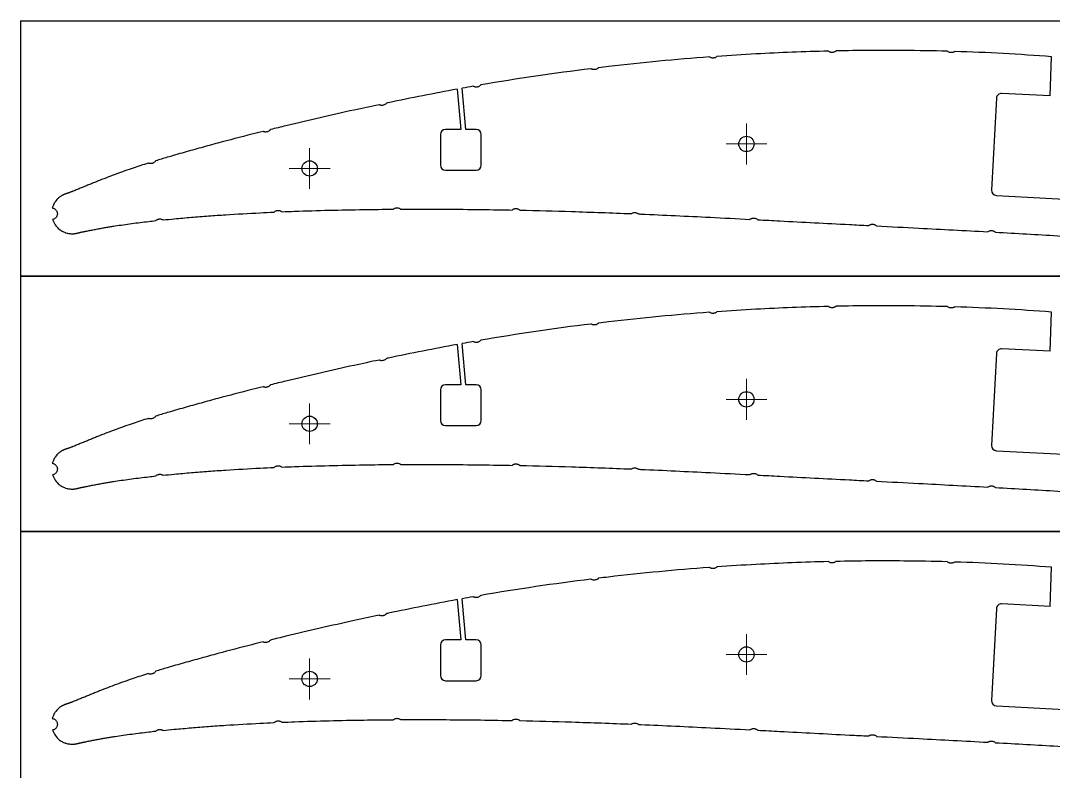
# Model space of a CAD drawing. Header units: millimetres. Extents: x 0 to 310, y 0 to 297.
# Drawn here: x -0.1 to 202.1, y 150.2 to 297.2 of the extents above; entities that cross this region are included whole.
import ezdxf

# ---------------------------------------------------------------- set-up
doc = ezdxf.new("R2010")
doc.units = ezdxf.units.MM

# ---------------------------------------------------------------- blocks, each defined once
blk = doc.blocks.new('SW_CENTERMARKSYMBOL_1')
at = {"color": 0, "linetype": 'Continuous', "lineweight": 18}
for p, q in [((0, 2.5), (0, 4)), ((0, 0), (0, 2.5)), ((-2.5, 0), (-4, 0)), ((0, 0), (-2.5, 0)), ((0, 0), (0, -2.5)), ((0, 0), (2.5, 0)), ((2.5, 0), (4, 0)), ((0, -2.5), (0, -4))]:
    blk.add_line(p, q, dxfattribs=at)
blk = doc.blocks.new('SW_CENTERMARKSYMBOL_2')
at = {"color": 0, "linetype": 'Continuous', "lineweight": 18}
for p, q in [((0, 2.5), (0, 4)), ((0, 0), (0, 2.5)), ((-2.5, 0), (-4, 0)), ((0, 0), (-2.5, 0)), ((0, 0), (0, -2.5)), ((0, 0), (2.5, 0)), ((2.5, 0), (4, 0)), ((0, -2.5), (0, -4))]:
    blk.add_line(p, q, dxfattribs=at)
blk = doc.blocks.new('SW_CENTERMARKSYMBOL_4')
at = {"color": 0, "linetype": 'Continuous', "lineweight": 18}
for p, q in [((0, 2.5), (0, 4)), ((0, 0), (0, 2.5)), ((-2.5, 0), (-4, 0)), ((0, 0), (-2.5, 0)), ((0, 0), (0, -2.5)), ((0, 0), (2.5, 0)), ((2.5, 0), (4, 0)), ((0, -2.5), (0, -4))]:
    blk.add_line(p, q, dxfattribs=at)
blk = doc.blocks.new('SW_CENTERMARKSYMBOL_5')
at = {"color": 0, "linetype": 'Continuous', "lineweight": 18}
for p, q in [((0, 2.5), (0, 4)), ((0, 0), (0, 2.5)), ((-2.5, 0), (-4, 0)), ((0, 0), (-2.5, 0)), ((0, 0), (0, -2.5)), ((0, 0), (2.5, 0)), ((2.5, 0), (4, 0)), ((0, -2.5), (0, -4))]:
    blk.add_line(p, q, dxfattribs=at)
blk = doc.blocks.new('SW_CENTERMARKSYMBOL_7')
at = {"color": 0, "linetype": 'Continuous', "lineweight": 18}
for p, q in [((0, 2.5), (0, 4)), ((0, 0), (0, 2.5)), ((-2.5, 0), (-4, 0)), ((0, 0), (-2.5, 0)), ((0, 0), (0, -2.5)), ((0, 0), (2.5, 0)), ((2.5, 0), (4, 0)), ((0, -2.5), (0, -4))]:
    blk.add_line(p, q, dxfattribs=at)
blk = doc.blocks.new('SW_CENTERMARKSYMBOL_8')
at = {"color": 0, "linetype": 'Continuous', "lineweight": 18}
for p, q in [((0, 2.5), (0, 4)), ((0, 0), (0, 2.5)), ((-2.5, 0), (-4, 0)), ((0, 0), (-2.5, 0)), ((0, 0), (0, -2.5)), ((0, 0), (2.5, 0)), ((2.5, 0), (4, 0)), ((0, -2.5), (0, -4))]:
    blk.add_line(p, q, dxfattribs=at)

msp = doc.modelspace()

# ---------------------------------------------------------------- linework, layer by layer
at = {"color": 7, "linetype": 'Continuous', "lineweight": 25}
for p, q in [((-0.11, 297.18), (-0.11, 247.18)), ((-0.11, 297.18), (309.89, 297.18)), ((201.47, 282.44), (201.78, 290.11)), ((85.38, 283.77), (86.1, 275.9)), ((87.1, 275.9), (86.38, 283.95)), ((190.97, 281.99), (190.03, 264.02)), ((201.47, 282.44), (192.02, 282.94)), ((86.1, 275.9), (83.1, 275.9)), ((89.1, 275.9), (87.1, 275.9)), ((82.1, 274.9), (82.1, 268.9)), ((90.1, 268.9), (90.1, 274.9)), ((83.1, 267.9), (89.1, 267.9)), ((190.98, 262.96), (208.95, 262.02)), ((-0.11, 247.2), (-0.11, 197.2)), ((-0.11, 247.2), (309.89, 247.2)), ((-0.11, 247.18), (309.89, 247.18)), ((201.47, 232.46), (201.78, 240.13)), ((85.38, 233.78), (86.1, 225.91)), ((87.1, 225.91), (86.38, 233.97)), ((201.47, 232.46), (192.02, 232.95)), ((190.97, 232.01), (190.03, 214.03)), ((82.1, 224.91), (82.1, 218.91)), ((86.1, 225.91), (83.1, 225.91)), ((89.1, 225.91), (87.1, 225.91)), ((90.1, 218.91), (90.1, 224.91)), ((83.1, 217.91), (89.1, 217.91)), ((190.98, 212.98), (208.95, 212.04)), ((-0.11, 197.25), (-0.11, 147.25)), ((-0.11, 197.25), (309.89, 197.25)), ((-0.11, 197.2), (309.89, 197.2)), ((201.47, 182.51), (201.78, 190.18)), ((85.38, 183.84), (86.1, 175.97)), ((87.1, 175.97), (86.38, 184.02)), ((190.97, 182.06), (190.03, 164.08)), ((201.47, 182.51), (192.02, 183.01)), ((86.1, 175.97), (83.1, 175.97)), ((89.1, 175.97), (87.1, 175.97)), ((82.1, 174.97), (82.1, 168.97)), ((90.1, 168.97), (90.1, 174.97)), ((83.1, 167.97), (89.1, 167.97)), ((190.98, 163.03), (208.95, 162.09))]:
    msp.add_line(p, q, dxfattribs=at)
for centre in [(142.02, 273.04), (56.48, 268.25), (142.02, 223.05), (56.48, 218.27), (142.02, 173.11), (56.48, 168.32)]:
    msp.add_circle(centre, 1.5, dxfattribs=at)
for centre, start, end in [((191.97, 281.94), 87, 177), ((83.1, 274.9), 90, 180), ((89.1, 274.9), 0, 90), ((83.1, 268.9), 180, 270), ((89.1, 268.9), 270, 0), ((191.03, 263.96), 177, 267), ((191.97, 231.96), 87, 177), ((83.1, 224.91), 90, 180), ((89.1, 224.91), 0, 90), ((83.1, 218.91), 180, 270), ((89.1, 218.91), 270, 0), ((191.03, 213.98), 177, 267), ((191.97, 182.01), 87, 177), ((83.1, 174.97), 90, 180), ((89.1, 174.97), 0, 90), ((83.1, 168.97), 180, 270), ((89.1, 168.97), 270, 0), ((191.03, 164.03), 177, 267)]:
    msp.add_arc(centre, 1, start, end, dxfattribs=at)
for points, knots in [([(158.06, 291.22), (153.33, 291.11), (146.06, 290.82), (138.8, 290.36), (136.27, 290.18)], [1.72612898, 1.72612898, 1.72612898, 1.72612898, 1.75157781, 1.7652399, 1.7652399, 1.7652399, 1.7652399]), ([(158.81, 290.97), (158.73, 290.97), (158.58, 290.97), (158.36, 291.03), (158.18, 291.12), (158.09, 291.19), (158.06, 291.22)], [0, 0, 0, 0, 0.1273925, 0.2495734, 0.3721374, 0.4417012, 0.4417012, 0.4417012, 0.4417012]), ([(159.55, 291.25), (159.52, 291.23), (159.42, 291.15), (159.26, 291.05), (159.04, 290.98), (158.89, 290.97), (158.81, 290.97)], [0.5578843, 0.5578843, 0.5578843, 0.5578843, 0.6284899, 0.7503967, 0.8722172, 1, 1, 1, 1]), ([(181.38, 291.19), (178.53, 291.27), (171.25, 291.4), (163.97, 291.35), (159.55, 291.25)], [1.6843324, 1.6843324, 1.6843324, 1.6843324, 1.69966633, 1.72345513, 1.72345513, 1.72345513, 1.72345513]), ([(134.79, 290.07), (128.19, 289.59), (120.94, 288.9), (113.71, 288.04), (113.06, 287.96)], [1.76790641, 1.76790641, 1.76790641, 1.76790641, 1.8034893, 1.80704528, 1.80704528, 1.80704528, 1.80704528]), ([(135.55, 289.86), (135.47, 289.86), (135.32, 289.85), (135.09, 289.91), (134.92, 289.99), (134.82, 290.05), (134.79, 290.07)], [0, 0, 0, 0, 0.1265666, 0.2501122, 0.3722667, 0.4404875, 0.4404875, 0.4404875, 0.4404875]), ([(136.27, 290.18), (136.24, 290.15), (136.15, 290.08), (135.99, 289.97), (135.78, 289.89), (135.63, 289.87), (135.55, 289.86)], [0.5625281, 0.5625281, 0.5625281, 0.5625281, 0.6286283, 0.7509284, 0.8730761, 1, 1, 1, 1]), ([(182.1, 290.92), (182.02, 290.92), (181.87, 290.94), (181.65, 291), (181.49, 291.1), (181.41, 291.17), (181.38, 291.19)], [0, 0, 0, 0, 0.1277828, 0.2496033, 0.3715101, 0.4260194, 0.4260194, 0.4260194, 0.4260194]), ([(182.81, 291.14), (182.79, 291.13), (182.71, 291.07), (182.55, 290.99), (182.33, 290.92), (182.18, 290.92), (182.1, 290.92)], [0.5858817, 0.5858817, 0.5858817, 0.5858817, 0.6282367, 0.7505422, 0.8728762, 1, 1, 1, 1]), ([(112.35, 287.6), (112.28, 287.6), (112.12, 287.59), (111.9, 287.63), (111.72, 287.7), (111.61, 287.76), (111.58, 287.78)], [0, 0, 0, 0, 0.1268244, 0.2491248, 0.3725174, 0.4431986, 0.4431986, 0.4431986, 0.4431986]), ([(113.06, 287.96), (113.03, 287.93), (112.94, 287.85), (112.79, 287.74), (112.58, 287.64), (112.43, 287.62), (112.35, 287.6)], [0.5602142, 0.5602142, 0.5602142, 0.5602142, 0.6294579, 0.7509956, 0.8729951, 1, 1, 1, 1]), ([(85.38, 283.77), (80.88, 282.94), (76.26, 282.03), (71.66, 281.07), (71.53, 281.04)], [0.85723083, 0.85723083, 0.85723083, 0.85723083, 0.88187832, 0.88256593, 0.88256593, 0.88256593, 0.88256593]), ([(89.31, 284.19), (89.23, 284.18), (89.08, 284.17), (88.85, 284.19), (88.67, 284.26), (88.56, 284.31), (88.52, 284.33)], [0, 0, 0, 0, 0.1275538, 0.2494278, 0.3725484, 0.4433553, 0.4433553, 0.4433553, 0.4433553]), ([(89.99, 284.59), (89.97, 284.56), (89.89, 284.47), (89.73, 284.35), (89.53, 284.24), (89.38, 284.21), (89.31, 284.19)], [0.5556156, 0.5556156, 0.5556156, 0.5556156, 0.6283204, 0.7507054, 0.8727731, 1, 1, 1, 1]), ([(70.07, 280.73), (68.45, 280.39), (64.59, 279.56), (58.51, 278.19), (53.05, 276.9), (49.81, 276.11), (48.8, 275.86)], [0.88524945, 0.88524945, 0.88524945, 0.88524945, 0.89420207, 0.90652581, 0.91884956, 0.92445681, 0.92445681, 0.92445681, 0.92445681]), ([(70.86, 280.62), (70.78, 280.61), (70.63, 280.58), (70.4, 280.61), (70.21, 280.66), (70.11, 280.71), (70.07, 280.73)], [0, 0, 0, 0, 0.1270822, 0.2493225, 0.3716481, 0.4410603, 0.4410603, 0.4410603, 0.4410603]), ([(71.53, 281.04), (71.51, 281.01), (71.43, 280.92), (71.28, 280.79), (71.08, 280.68), (70.93, 280.64), (70.86, 280.62)], [0.5598196, 0.5598196, 0.5598196, 0.5598196, 0.6280652, 0.7501976, 0.8722921, 1, 1, 1, 1]), ([(47.36, 275.5), (46.63, 275.32), (43.69, 274.58), (39.64, 273.52), (35.21, 272.32), (31.9, 271.4), (28.94, 270.54), (27.07, 269.98), (26.32, 269.75)], [0.92713418, 0.92713418, 0.92713418, 0.92713418, 0.9311733, 0.94349705, 0.94965892, 0.9558208, 0.96198267, 0.96618836, 0.96618836, 0.96618836, 0.96618836]), ([(48.15, 275.42), (48.07, 275.4), (47.92, 275.37), (47.69, 275.39), (47.5, 275.43), (47.4, 275.48), (47.36, 275.5)], [0, 0, 0, 0, 0.1266235, 0.2487873, 0.3715967, 0.4398977, 0.4398977, 0.4398977, 0.4398977]), ([(48.8, 275.86), (48.78, 275.82), (48.71, 275.73), (48.57, 275.6), (48.37, 275.48), (48.22, 275.44), (48.15, 275.42)], [0.5604602, 0.5604602, 0.5604602, 0.5604602, 0.6285983, 0.7504758, 0.8727811, 1, 1, 1, 1]), ([(24.87, 269.29), (23.89, 268.98), (22.36, 268.48), (20.28, 267.76), (18.62, 267.16), (16.97, 266.54), (15.61, 266.01), (14.55, 265.58), (13.77, 265.27), (12.98, 264.95), (12.3, 264.67), (11.74, 264.45), (11.33, 264.29), (10.93, 264.12), (10.54, 263.97), (10.23, 263.83), (10.03, 263.75), (9.89, 263.7), (9.75, 263.64), (9.63, 263.6), (9.52, 263.56), (9.43, 263.52), (9.33, 263.49), (9.23, 263.45), (9.13, 263.42), (9.04, 263.39), (8.97, 263.37), (8.89, 263.34), (8.83, 263.32), (8.78, 263.3), (8.74, 263.29), (8.7, 263.27), (8.65, 263.26), (8.59, 263.24), (8.53, 263.21), (8.46, 263.18), (8.39, 263.16), (8.3, 263.12), (8.19, 263.06), (8.05, 262.99), (7.92, 262.92), (7.73, 262.8), (7.45, 262.6), (7.09, 262.29), (6.67, 261.78), (6.34, 261.24), (6.15, 260.74), (6.09, 260.53)], [0.96887387, 0.96887387, 0.96887387, 0.96887387, 0.97430642, 0.97738735, 0.98046829, 0.98354922, 0.98663016, 0.98817063, 0.9897111, 0.99125157, 0.99279203, 0.99356227, 0.9943325, 0.99510274, 0.99587297, 0.99664321, 0.99702832, 0.99741344, 0.99779856, 0.99818367, 0.99837623, 0.99856879, 0.99876135, 0.99895391, 0.99914647, 0.99924275, 0.99933902, 0.9994353, 0.99953158, 0.99957972, 0.99962786, 0.999676, 0.99972414, 0.99977228, 0.99982042, 0.99984449, 0.99986856, 0.99989263, 0.9999167, 0.99992874, 0.99994077, 0.9999528, 0.99996484, 0.99997687, 0.99998289, 0.99998891, 0.99999244, 0.99999244, 0.99999244, 0.99999244]), ([(25.68, 269.25), (25.61, 269.23), (25.46, 269.19), (25.23, 269.19), (25.03, 269.23), (24.91, 269.27), (24.87, 269.29)], [0, 0, 0, 0, 0.1267566, 0.2489766, 0.3721097, 0.4527564, 0.4527564, 0.4527564, 0.4527564]), ([(26.32, 269.75), (26.29, 269.7), (26.22, 269.6), (26.09, 269.46), (25.9, 269.33), (25.75, 269.28), (25.68, 269.25)], [0.5503368, 0.5503368, 0.5503368, 0.5503368, 0.629378, 0.7504483, 0.8725466, 1, 1, 1, 1]), ([(6.09, 260.53), (6.13, 260.52), (6.25, 260.5), (6.43, 260.43), (6.63, 260.3), (6.8, 260.14), (6.93, 259.96), (7.03, 259.75), (7.06, 259.6), (7.07, 259.53)], [0.1806431, 0.1806431, 0.1806431, 0.1806431, 0.2512063, 0.3723218, 0.5009983, 0.6287978, 0.7503478, 0.8729822, 1, 1, 1, 1]), ([(7.07, 259.53), (7.08, 259.45), (7.09, 259.3), (7.05, 259.07), (6.96, 258.86), (6.84, 258.66), (6.68, 258.49), (6.49, 258.36), (6.31, 258.27), (6.19, 258.25), (6.15, 258.24)], [0, 0, 0, 0, 0.1269499, 0.2493269, 0.3727967, 0.4999948, 0.6276055, 0.7493221, 0.8731698, 0.9494092, 0.9494092, 0.9494092, 0.9494092]), ([(27.78, 258.18), (28.51, 258.25), (30.35, 258.43), (33.32, 258.7), (36.68, 258.96), (41.16, 259.27), (45.44, 259.51), (48.61, 259.66), (49.52, 259.7)], [1.03189312, 1.03189312, 1.03189312, 1.03189312, 1.03592515, 1.04208702, 1.04824889, 1.05441077, 1.06673451, 1.07171437, 1.07171437, 1.07171437, 1.07171437]), ([(49.52, 259.7), (49.56, 259.74), (49.66, 259.83), (49.84, 259.94), (50.06, 260.01), (50.21, 260.03), (50.29, 260.03)], [0.531877, 0.531877, 0.531877, 0.531877, 0.6276566, 0.7515621, 0.8723114, 1, 1, 1, 1]), ([(50.29, 260.03), (50.37, 260.03), (50.52, 260.03), (50.74, 259.96), (50.92, 259.87), (51.02, 259.8), (51.05, 259.77)], [0, 0, 0, 0, 0.1270146, 0.2489301, 0.3725844, 0.4506853, 0.4506853, 0.4506853, 0.4506853]), ([(51.05, 259.77), (51.88, 259.8), (54.97, 259.92), (60.31, 260.09), (66.75, 260.21), (70.94, 260.26), (72.87, 260.27)], [1.07451996, 1.07451996, 1.07451996, 1.07451996, 1.07905826, 1.091382, 1.10370575, 1.11422532, 1.11422532, 1.11422532, 1.11422532]), ([(72.87, 260.27), (72.9, 260.3), (72.99, 260.37), (73.15, 260.46), (73.37, 260.53), (73.52, 260.54), (73.6, 260.54)], [0.5680015, 0.5680015, 0.5680015, 0.5680015, 0.6284185, 0.7508419, 0.8726059, 1, 1, 1, 1]), ([(73.6, 260.54), (73.68, 260.53), (73.83, 260.53), (74.05, 260.46), (74.21, 260.37), (74.3, 260.3), (74.33, 260.28)], [0, 0, 0, 0, 0.1275644, 0.2500751, 0.3726622, 0.4308969, 0.4308969, 0.4308969, 0.4308969]), ([(74.33, 260.28), (76.43, 260.29), (83.06, 260.3), (90.32, 260.22), (95.48, 260.13), (96.12, 260.11)], [1.11688098, 1.11688098, 1.11688098, 1.11688098, 1.12835324, 1.15300073, 1.15644961, 1.15644961, 1.15644961, 1.15644961]), ([(96.12, 260.11), (96.16, 260.15), (96.27, 260.24), (96.46, 260.33), (96.68, 260.39), (96.84, 260.39), (96.91, 260.4)], [0.527223, 0.527223, 0.527223, 0.527223, 0.6284344, 0.7514195, 0.8729632, 1, 1, 1, 1]), ([(96.91, 260.4), (96.99, 260.39), (97.14, 260.38), (97.36, 260.3), (97.53, 260.2), (97.63, 260.12), (97.67, 260.08)], [0, 0, 0, 0, 0.1279874, 0.2488377, 0.3715304, 0.4544488, 0.4544488, 0.4544488, 0.4544488]), ([(97.67, 260.08), (101.04, 260.01), (108.32, 259.82), (115.6, 259.56), (119.5, 259.4)], [1.15926658, 1.15926658, 1.15926658, 1.15926658, 1.17764823, 1.19891468, 1.19891468, 1.19891468, 1.19891468]), ([(119.5, 259.4), (119.52, 259.42), (119.6, 259.47), (119.76, 259.55), (119.98, 259.61), (120.13, 259.61), (120.21, 259.61)], [0.5928277, 0.5928277, 0.5928277, 0.5928277, 0.6284344, 0.7514195, 0.8729632, 1, 1, 1, 1]), ([(120.21, 259.61), (120.29, 259.6), (120.44, 259.59), (120.66, 259.52), (120.81, 259.43), (120.89, 259.36), (120.91, 259.35)], [0, 0, 0, 0, 0.1279874, 0.2488377, 0.3715304, 0.4153103, 0.4153103, 0.4153103, 0.4153103]), ([(120.91, 259.35), (121.06, 259.34), (125.74, 259.14), (133, 258.79), (140.13, 258.43), (142.71, 258.29)], [1.20146426, 1.20146426, 1.20146426, 1.20146426, 1.20229572, 1.22694321, 1.24101027, 1.24101027, 1.24101027, 1.24101027]), ([(6.15, 258.24), (6.27, 257.87), (6.67, 257.06), (7.48, 256.28), (8.19, 255.86), (8.9, 255.59), (9.42, 255.5), (9.79, 255.47), (10.02, 255.47), (10.18, 255.47), (10.34, 255.49), (10.47, 255.5), (10.58, 255.52), (10.65, 255.53), (10.71, 255.54), (10.77, 255.55), (10.83, 255.56), (10.88, 255.57), (10.93, 255.59), (10.99, 255.6), (11.05, 255.61), (11.13, 255.63), (11.21, 255.65), (11.28, 255.67), (11.38, 255.69), (11.48, 255.72), (11.6, 255.75), (11.71, 255.77), (11.85, 255.8), (12, 255.84), (12.17, 255.87), (12.32, 255.9), (12.48, 255.94), (12.7, 255.98), (13.03, 256.04), (13.43, 256.12), (13.84, 256.2), (14.41, 256.31), (15.13, 256.45), (15.96, 256.6), (16.77, 256.74), (17.57, 256.88), (18.63, 257.04), (19.99, 257.24), (21.64, 257.47), (23.3, 257.68), (24.87, 257.87), (25.88, 257.98), (26.35, 258.03)], [1.00000245, 1.00000245, 1.00000245, 1.00000245, 1.00000696, 1.00001298, 1.000019, 1.00002501, 1.00003705, 1.00004908, 1.00006112, 1.00007315, 1.00008519, 1.00010926, 1.00013333, 1.0001574, 1.00018147, 1.00020554, 1.00025368, 1.00030182, 1.00034996, 1.0003981, 1.00049438, 1.00059066, 1.00068693, 1.00078321, 1.00087949, 1.00107205, 1.00126461, 1.00145717, 1.00164973, 1.00203484, 1.00241996, 1.00280508, 1.0031902, 1.00357531, 1.00434555, 1.00511578, 1.00588601, 1.00665625, 1.00819672, 1.00973719, 1.01127765, 1.01281812, 1.01435859, 1.01743953, 1.02052046, 1.0236014, 1.02668234, 1.02923838, 1.02923838, 1.02923838, 1.02923838]), ([(26.35, 258.03), (26.37, 258.05), (26.45, 258.13), (26.6, 258.23), (26.81, 258.32), (26.96, 258.35), (27.04, 258.36)], [0.5735997, 0.5735997, 0.5735997, 0.5735997, 0.6283207, 0.7517142, 0.8733603, 1, 1, 1, 1]), ([(27.04, 258.36), (27.11, 258.36), (27.27, 258.37), (27.49, 258.33), (27.66, 258.25), (27.75, 258.2), (27.78, 258.18)], [0, 0, 0, 0, 0.1270545, 0.2501375, 0.3715338, 0.426416, 0.426416, 0.426416, 0.426416]), ([(142.71, 258.29), (142.75, 258.32), (142.86, 258.4), (143.04, 258.48), (143.27, 258.54), (143.42, 258.54), (143.5, 258.54)], [0.5439979, 0.5439979, 0.5439979, 0.5439979, 0.6273537, 0.7509631, 0.8731881, 1, 1, 1, 1]), ([(143.5, 258.54), (143.57, 258.53), (143.73, 258.51), (143.94, 258.43), (144.11, 258.33), (144.2, 258.25), (144.23, 258.21)], [0, 0, 0, 0, 0.126595, 0.2503189, 0.371113, 0.4484696, 0.4484696, 0.4484696, 0.4484696]), ([(144.23, 258.21), (145.67, 258.14), (151.65, 257.82), (158.91, 257.44), (164.72, 257.14), (165.99, 257.08)], [1.24376263, 1.24376263, 1.24376263, 1.24376263, 1.2515907, 1.2762382, 1.28314543, 1.28314543, 1.28314543, 1.28314543]), ([(165.99, 257.08), (166.03, 257.11), (166.13, 257.18), (166.32, 257.27), (166.54, 257.33), (166.69, 257.33), (166.77, 257.33)], [0.5422403, 0.5422403, 0.5422403, 0.5422403, 0.6273537, 0.7509631, 0.8731881, 1, 1, 1, 1]), ([(166.77, 257.33), (166.85, 257.32), (167, 257.3), (167.22, 257.22), (167.39, 257.11), (167.48, 257.03), (167.51, 257)], [0, 0, 0, 0, 0.126595, 0.2503189, 0.371113, 0.4496339, 0.4496339, 0.4496339, 0.4496339]), ([(167.51, 257), (170.27, 256.86), (177.53, 256.48), (184.78, 256.1), (189.28, 255.85)], [1.28590398, 1.28590398, 1.28590398, 1.28590398, 1.30088569, 1.32533583, 1.32533583, 1.32533583, 1.32533583]), ([(189.28, 255.85), (189.31, 255.88), (189.41, 255.95), (189.59, 256.04), (189.82, 256.09), (189.97, 256.09), (190.05, 256.09)], [0.5526196, 0.5526196, 0.5526196, 0.5526196, 0.6273537, 0.7509631, 0.8731881, 1, 1, 1, 1]), ([(190.05, 256.09), (190.12, 256.08), (190.28, 256.07), (190.49, 255.98), (190.66, 255.88), (190.75, 255.8), (190.78, 255.77)], [0, 0, 0, 0, 0.126595, 0.2503189, 0.371113, 0.4432701, 0.4432701, 0.4432701, 0.4432701]), ([(190.78, 255.77), (194.85, 255.55), (202.11, 255.14), (209.37, 254.72), (212.57, 254.53)], [1.32805474, 1.32805474, 1.32805474, 1.32805474, 1.35018067, 1.36754314, 1.36754314, 1.36754314, 1.36754314]), ([(158.06, 241.24), (153.33, 241.12), (146.06, 240.83), (138.8, 240.38), (136.27, 240.2)], [1.72612898, 1.72612898, 1.72612898, 1.72612898, 1.75157781, 1.7652399, 1.7652399, 1.7652399, 1.7652399]), ([(158.81, 240.98), (158.73, 240.99), (158.58, 240.99), (158.36, 241.05), (158.18, 241.14), (158.09, 241.21), (158.06, 241.24)], [0, 0, 0, 0, 0.1273925, 0.2495734, 0.3721374, 0.4417012, 0.4417012, 0.4417012, 0.4417012]), ([(159.55, 241.27), (159.52, 241.24), (159.42, 241.17), (159.26, 241.07), (159.04, 241), (158.89, 240.99), (158.81, 240.98)], [0.5578843, 0.5578843, 0.5578843, 0.5578843, 0.6284899, 0.7503967, 0.8722172, 1, 1, 1, 1]), ([(181.38, 241.2), (178.53, 241.28), (171.25, 241.41), (163.97, 241.37), (159.55, 241.27)], [1.6843324, 1.6843324, 1.6843324, 1.6843324, 1.69966633, 1.72345513, 1.72345513, 1.72345513, 1.72345513]), ([(182.1, 240.94), (182.02, 240.94), (181.87, 240.95), (181.65, 241.02), (181.49, 241.12), (181.41, 241.18), (181.38, 241.2)], [0, 0, 0, 0, 0.1277828, 0.2496033, 0.3715101, 0.4260194, 0.4260194, 0.4260194, 0.4260194]), ([(182.81, 241.16), (182.79, 241.15), (182.71, 241.09), (182.55, 241.01), (182.33, 240.94), (182.18, 240.94), (182.1, 240.94)], [0.5858817, 0.5858817, 0.5858817, 0.5858817, 0.6282367, 0.7505422, 0.8728762, 1, 1, 1, 1]), ([(134.79, 240.09), (128.19, 239.6), (120.94, 238.92), (113.71, 238.06), (113.06, 237.98)], [1.76790641, 1.76790641, 1.76790641, 1.76790641, 1.8034893, 1.80704528, 1.80704528, 1.80704528, 1.80704528]), ([(135.55, 239.88), (135.47, 239.88), (135.32, 239.87), (135.09, 239.92), (134.92, 240), (134.82, 240.07), (134.79, 240.09)], [0, 0, 0, 0, 0.1265666, 0.2501122, 0.3722667, 0.4404875, 0.4404875, 0.4404875, 0.4404875]), ([(136.27, 240.2), (136.24, 240.17), (136.15, 240.09), (135.99, 239.99), (135.78, 239.91), (135.63, 239.89), (135.55, 239.88)], [0.5625281, 0.5625281, 0.5625281, 0.5625281, 0.6286283, 0.7509284, 0.8730761, 1, 1, 1, 1]), ([(112.35, 237.62), (112.28, 237.62), (112.12, 237.61), (111.9, 237.64), (111.72, 237.72), (111.61, 237.78), (111.58, 237.8)], [0, 0, 0, 0, 0.1268244, 0.2491248, 0.3725174, 0.4431986, 0.4431986, 0.4431986, 0.4431986]), ([(113.06, 237.98), (113.03, 237.95), (112.94, 237.87), (112.79, 237.75), (112.58, 237.66), (112.43, 237.63), (112.35, 237.62)], [0.5602142, 0.5602142, 0.5602142, 0.5602142, 0.6294579, 0.7509956, 0.8729951, 1, 1, 1, 1]), ([(89.99, 234.61), (89.97, 234.57), (89.89, 234.48), (89.73, 234.37), (89.53, 234.26), (89.38, 234.23), (89.31, 234.21)], [0.5556156, 0.5556156, 0.5556156, 0.5556156, 0.6283204, 0.7507054, 0.8727731, 1, 1, 1, 1]), ([(85.38, 233.78), (80.88, 232.96), (76.26, 232.05), (71.66, 231.08), (71.53, 231.06)], [0.85723083, 0.85723083, 0.85723083, 0.85723083, 0.88187832, 0.88256593, 0.88256593, 0.88256593, 0.88256593]), ([(89.31, 234.21), (89.23, 234.2), (89.08, 234.18), (88.85, 234.21), (88.67, 234.27), (88.56, 234.33), (88.52, 234.35)], [0, 0, 0, 0, 0.1275538, 0.2494278, 0.3725484, 0.4433553, 0.4433553, 0.4433553, 0.4433553]), ([(70.07, 230.75), (68.45, 230.41), (64.59, 229.57), (58.51, 228.21), (53.05, 226.92), (49.81, 226.13), (48.8, 225.88)], [0.88524945, 0.88524945, 0.88524945, 0.88524945, 0.89420207, 0.90652581, 0.91884956, 0.92445681, 0.92445681, 0.92445681, 0.92445681]), ([(70.86, 230.64), (70.78, 230.63), (70.63, 230.6), (70.4, 230.62), (70.21, 230.68), (70.11, 230.73), (70.07, 230.75)], [0, 0, 0, 0, 0.1270822, 0.2493225, 0.3716481, 0.4410603, 0.4410603, 0.4410603, 0.4410603]), ([(71.53, 231.06), (71.51, 231.02), (71.43, 230.93), (71.28, 230.81), (71.08, 230.7), (70.93, 230.66), (70.86, 230.64)], [0.5598196, 0.5598196, 0.5598196, 0.5598196, 0.6280652, 0.7501976, 0.8722921, 1, 1, 1, 1]), ([(47.36, 225.52), (46.63, 225.34), (43.69, 224.59), (39.64, 223.54), (35.21, 222.34), (31.9, 221.41), (28.94, 220.56), (27.07, 220), (26.32, 219.76)], [0.92713418, 0.92713418, 0.92713418, 0.92713418, 0.9311733, 0.94349705, 0.94965892, 0.9558208, 0.96198267, 0.96618836, 0.96618836, 0.96618836, 0.96618836]), ([(48.15, 225.44), (48.07, 225.42), (47.92, 225.39), (47.69, 225.4), (47.5, 225.45), (47.4, 225.5), (47.36, 225.52)], [0, 0, 0, 0, 0.1266235, 0.2487873, 0.3715967, 0.4398977, 0.4398977, 0.4398977, 0.4398977]), ([(48.8, 225.88), (48.78, 225.84), (48.71, 225.75), (48.57, 225.62), (48.37, 225.5), (48.22, 225.46), (48.15, 225.44)], [0.5604602, 0.5604602, 0.5604602, 0.5604602, 0.6285983, 0.7504758, 0.8727811, 1, 1, 1, 1]), ([(24.87, 219.31), (23.89, 219), (22.36, 218.5), (20.28, 217.78), (18.62, 217.18), (16.97, 216.56), (15.61, 216.03), (14.55, 215.6), (13.77, 215.28), (12.98, 214.96), (12.3, 214.69), (11.74, 214.47), (11.33, 214.31), (10.93, 214.14), (10.54, 213.98), (10.23, 213.85), (10.03, 213.77), (9.89, 213.71), (9.75, 213.66), (9.63, 213.61), (9.52, 213.57), (9.43, 213.54), (9.33, 213.51), (9.23, 213.47), (9.13, 213.44), (9.04, 213.41), (8.97, 213.38), (8.89, 213.36), (8.83, 213.34), (8.78, 213.32), (8.74, 213.31), (8.7, 213.29), (8.65, 213.27), (8.59, 213.25), (8.53, 213.23), (8.46, 213.2), (8.39, 213.17), (8.3, 213.13), (8.19, 213.08), (8.05, 213.01), (7.92, 212.94), (7.73, 212.82), (7.45, 212.62), (7.09, 212.31), (6.67, 211.8), (6.34, 211.26), (6.15, 210.76), (6.09, 210.55)], [0.96887387, 0.96887387, 0.96887387, 0.96887387, 0.97430642, 0.97738735, 0.98046829, 0.98354922, 0.98663016, 0.98817063, 0.9897111, 0.99125157, 0.99279203, 0.99356227, 0.9943325, 0.99510274, 0.99587297, 0.99664321, 0.99702832, 0.99741344, 0.99779856, 0.99818367, 0.99837623, 0.99856879, 0.99876135, 0.99895391, 0.99914647, 0.99924275, 0.99933902, 0.9994353, 0.99953158, 0.99957972, 0.99962786, 0.999676, 0.99972414, 0.99977228, 0.99982042, 0.99984449, 0.99986856, 0.99989263, 0.9999167, 0.99992874, 0.99994077, 0.9999528, 0.99996484, 0.99997687, 0.99998289, 0.99998891, 0.99999244, 0.99999244, 0.99999244, 0.99999244]), ([(25.68, 219.27), (25.61, 219.25), (25.46, 219.21), (25.23, 219.21), (25.03, 219.25), (24.91, 219.29), (24.87, 219.31)], [0, 0, 0, 0, 0.1267566, 0.2489766, 0.3721097, 0.4527564, 0.4527564, 0.4527564, 0.4527564]), ([(26.32, 219.76), (26.29, 219.72), (26.22, 219.62), (26.09, 219.48), (25.9, 219.35), (25.75, 219.29), (25.68, 219.27)], [0.5503368, 0.5503368, 0.5503368, 0.5503368, 0.629378, 0.7504483, 0.8725466, 1, 1, 1, 1]), ([(6.09, 210.55), (6.13, 210.54), (6.25, 210.51), (6.43, 210.45), (6.63, 210.32), (6.8, 210.16), (6.93, 209.98), (7.03, 209.77), (7.06, 209.62), (7.07, 209.54)], [0.1806431, 0.1806431, 0.1806431, 0.1806431, 0.2512063, 0.3723218, 0.5009983, 0.6287978, 0.7503478, 0.8729822, 1, 1, 1, 1]), ([(72.87, 210.29), (72.9, 210.31), (72.99, 210.38), (73.15, 210.47), (73.37, 210.55), (73.52, 210.55), (73.6, 210.56)], [0.5680015, 0.5680015, 0.5680015, 0.5680015, 0.6284185, 0.7508419, 0.8726059, 1, 1, 1, 1]), ([(73.6, 210.56), (73.68, 210.55), (73.83, 210.54), (74.05, 210.48), (74.21, 210.39), (74.3, 210.32), (74.33, 210.3)], [0, 0, 0, 0, 0.1275644, 0.2500751, 0.3726622, 0.4308969, 0.4308969, 0.4308969, 0.4308969]), ([(96.12, 210.13), (96.16, 210.17), (96.27, 210.26), (96.46, 210.35), (96.68, 210.41), (96.84, 210.41), (96.91, 210.41)], [0.527223, 0.527223, 0.527223, 0.527223, 0.6284344, 0.7514195, 0.8729632, 1, 1, 1, 1]), ([(96.91, 210.41), (96.99, 210.41), (97.14, 210.39), (97.36, 210.32), (97.53, 210.22), (97.63, 210.14), (97.67, 210.1)], [0, 0, 0, 0, 0.1279874, 0.2488377, 0.3715304, 0.4544488, 0.4544488, 0.4544488, 0.4544488]), ([(7.07, 209.54), (7.08, 209.47), (7.09, 209.31), (7.05, 209.09), (6.96, 208.87), (6.84, 208.68), (6.68, 208.51), (6.49, 208.38), (6.31, 208.29), (6.19, 208.27), (6.15, 208.26)], [0, 0, 0, 0, 0.1269499, 0.2493269, 0.3727967, 0.4999948, 0.6276055, 0.7493221, 0.8731698, 0.9494092, 0.9494092, 0.9494092, 0.9494092]), ([(26.35, 208.05), (26.37, 208.07), (26.45, 208.14), (26.6, 208.25), (26.81, 208.34), (26.96, 208.36), (27.04, 208.38)], [0.5735997, 0.5735997, 0.5735997, 0.5735997, 0.6283207, 0.7517142, 0.8733603, 1, 1, 1, 1]), ([(27.04, 208.38), (27.11, 208.38), (27.27, 208.39), (27.49, 208.34), (27.66, 208.27), (27.75, 208.22), (27.78, 208.2)], [0, 0, 0, 0, 0.1270545, 0.2501375, 0.3715338, 0.426416, 0.426416, 0.426416, 0.426416]), ([(27.78, 208.2), (28.51, 208.27), (30.35, 208.45), (33.32, 208.71), (36.68, 208.98), (41.16, 209.29), (45.44, 209.53), (48.61, 209.68), (49.52, 209.72)], [1.03189312, 1.03189312, 1.03189312, 1.03189312, 1.03592515, 1.04208702, 1.04824889, 1.05441077, 1.06673451, 1.07171437, 1.07171437, 1.07171437, 1.07171437]), ([(49.52, 209.72), (49.56, 209.76), (49.66, 209.85), (49.84, 209.96), (50.06, 210.03), (50.21, 210.04), (50.29, 210.05)], [0.531877, 0.531877, 0.531877, 0.531877, 0.6276566, 0.7515621, 0.8723114, 1, 1, 1, 1]), ([(50.29, 210.05), (50.37, 210.05), (50.52, 210.05), (50.74, 209.98), (50.92, 209.89), (51.02, 209.82), (51.05, 209.79)], [0, 0, 0, 0, 0.1270146, 0.2489301, 0.3725844, 0.4506853, 0.4506853, 0.4506853, 0.4506853]), ([(51.05, 209.79), (51.88, 209.82), (54.97, 209.94), (60.31, 210.1), (66.75, 210.23), (70.94, 210.28), (72.87, 210.29)], [1.07451996, 1.07451996, 1.07451996, 1.07451996, 1.07905826, 1.091382, 1.10370575, 1.11422532, 1.11422532, 1.11422532, 1.11422532]), ([(74.33, 210.3), (76.43, 210.31), (83.06, 210.32), (90.32, 210.24), (95.48, 210.14), (96.12, 210.13)], [1.11688098, 1.11688098, 1.11688098, 1.11688098, 1.12835324, 1.15300073, 1.15644961, 1.15644961, 1.15644961, 1.15644961]), ([(97.67, 210.1), (101.04, 210.03), (108.32, 209.84), (115.6, 209.58), (119.5, 209.42)], [1.15926658, 1.15926658, 1.15926658, 1.15926658, 1.17764823, 1.19891468, 1.19891468, 1.19891468, 1.19891468]), ([(119.5, 209.42), (119.52, 209.43), (119.6, 209.49), (119.76, 209.57), (119.98, 209.63), (120.13, 209.63), (120.21, 209.63)], [0.5928277, 0.5928277, 0.5928277, 0.5928277, 0.6284344, 0.7514195, 0.8729632, 1, 1, 1, 1]), ([(120.21, 209.63), (120.29, 209.62), (120.44, 209.61), (120.66, 209.54), (120.81, 209.44), (120.89, 209.38), (120.91, 209.36)], [0, 0, 0, 0, 0.1279874, 0.2488377, 0.3715304, 0.4153103, 0.4153103, 0.4153103, 0.4153103]), ([(120.91, 209.36), (121.06, 209.36), (125.74, 209.16), (133, 208.81), (140.13, 208.44), (142.71, 208.31)], [1.20146426, 1.20146426, 1.20146426, 1.20146426, 1.20229572, 1.22694321, 1.24101027, 1.24101027, 1.24101027, 1.24101027]), ([(142.71, 208.31), (142.75, 208.34), (142.86, 208.41), (143.04, 208.5), (143.27, 208.55), (143.42, 208.55), (143.5, 208.55)], [0.5439979, 0.5439979, 0.5439979, 0.5439979, 0.6273537, 0.7509631, 0.8731881, 1, 1, 1, 1]), ([(143.5, 208.55), (143.57, 208.55), (143.73, 208.53), (143.94, 208.45), (144.11, 208.34), (144.2, 208.26), (144.23, 208.23)], [0, 0, 0, 0, 0.126595, 0.2503189, 0.371113, 0.4484696, 0.4484696, 0.4484696, 0.4484696]), ([(6.15, 208.26), (6.27, 207.89), (6.67, 207.08), (7.48, 206.29), (8.19, 205.87), (8.9, 205.61), (9.42, 205.52), (9.79, 205.49), (10.02, 205.49), (10.18, 205.49), (10.34, 205.5), (10.47, 205.52), (10.58, 205.53), (10.65, 205.55), (10.71, 205.56), (10.77, 205.57), (10.83, 205.58), (10.88, 205.59), (10.93, 205.6), (10.99, 205.62), (11.05, 205.63), (11.13, 205.65), (11.21, 205.67), (11.28, 205.69), (11.38, 205.71), (11.48, 205.74), (11.6, 205.77), (11.71, 205.79), (11.85, 205.82), (12, 205.86), (12.17, 205.89), (12.32, 205.92), (12.48, 205.95), (12.7, 205.99), (13.03, 206.06), (13.43, 206.13), (13.84, 206.22), (14.41, 206.33), (15.13, 206.47), (15.96, 206.62), (16.77, 206.76), (17.57, 206.89), (18.63, 207.06), (19.99, 207.26), (21.64, 207.49), (23.3, 207.7), (24.87, 207.88), (25.88, 208), (26.35, 208.05)], [1.00000245, 1.00000245, 1.00000245, 1.00000245, 1.00000696, 1.00001298, 1.000019, 1.00002501, 1.00003705, 1.00004908, 1.00006112, 1.00007315, 1.00008519, 1.00010926, 1.00013333, 1.0001574, 1.00018147, 1.00020554, 1.00025368, 1.00030182, 1.00034996, 1.0003981, 1.00049438, 1.00059066, 1.00068693, 1.00078321, 1.00087949, 1.00107205, 1.00126461, 1.00145717, 1.00164973, 1.00203484, 1.00241996, 1.00280508, 1.0031902, 1.00357531, 1.00434555, 1.00511578, 1.00588601, 1.00665625, 1.00819672, 1.00973719, 1.01127765, 1.01281812, 1.01435859, 1.01743953, 1.02052046, 1.0236014, 1.02668234, 1.02923838, 1.02923838, 1.02923838, 1.02923838]), ([(144.23, 208.23), (145.67, 208.15), (151.65, 207.84), (158.91, 207.46), (164.72, 207.16), (165.99, 207.1)], [1.24376263, 1.24376263, 1.24376263, 1.24376263, 1.2515907, 1.2762382, 1.28314543, 1.28314543, 1.28314543, 1.28314543]), ([(165.99, 207.1), (166.03, 207.13), (166.13, 207.2), (166.32, 207.29), (166.54, 207.34), (166.69, 207.34), (166.77, 207.34)], [0.5422403, 0.5422403, 0.5422403, 0.5422403, 0.6273537, 0.7509631, 0.8731881, 1, 1, 1, 1]), ([(166.77, 207.34), (166.85, 207.34), (167, 207.32), (167.22, 207.24), (167.39, 207.13), (167.48, 207.05), (167.51, 207.02)], [0, 0, 0, 0, 0.126595, 0.2503189, 0.371113, 0.4496339, 0.4496339, 0.4496339, 0.4496339]), ([(167.51, 207.02), (170.27, 206.88), (177.53, 206.5), (184.78, 206.12), (189.28, 205.87)], [1.28590398, 1.28590398, 1.28590398, 1.28590398, 1.30088569, 1.32533583, 1.32533583, 1.32533583, 1.32533583]), ([(189.28, 205.87), (189.31, 205.9), (189.41, 205.97), (189.59, 206.06), (189.82, 206.11), (189.97, 206.11), (190.05, 206.11)], [0.5526196, 0.5526196, 0.5526196, 0.5526196, 0.6273537, 0.7509631, 0.8731881, 1, 1, 1, 1]), ([(190.05, 206.11), (190.12, 206.1), (190.28, 206.08), (190.49, 206), (190.66, 205.9), (190.75, 205.82), (190.78, 205.79)], [0, 0, 0, 0, 0.126595, 0.2503189, 0.371113, 0.4432701, 0.4432701, 0.4432701, 0.4432701]), ([(190.78, 205.79), (194.85, 205.57), (202.11, 205.16), (209.37, 204.74), (212.57, 204.55)], [1.32805474, 1.32805474, 1.32805474, 1.32805474, 1.35018067, 1.36754314, 1.36754314, 1.36754314, 1.36754314]), ([(134.79, 190.14), (128.19, 189.66), (120.94, 188.97), (113.71, 188.11), (113.06, 188.03)], [1.76790641, 1.76790641, 1.76790641, 1.76790641, 1.8034893, 1.80704528, 1.80704528, 1.80704528, 1.80704528]), ([(135.55, 189.93), (135.47, 189.93), (135.32, 189.92), (135.09, 189.98), (134.92, 190.05), (134.82, 190.12), (134.79, 190.14)], [0, 0, 0, 0, 0.1265666, 0.2501122, 0.3722667, 0.4404875, 0.4404875, 0.4404875, 0.4404875]), ([(136.27, 190.25), (136.24, 190.22), (136.15, 190.15), (135.99, 190.04), (135.78, 189.96), (135.63, 189.94), (135.55, 189.93)], [0.5625281, 0.5625281, 0.5625281, 0.5625281, 0.6286283, 0.7509284, 0.8730761, 1, 1, 1, 1]), ([(158.06, 191.29), (153.33, 191.17), (146.06, 190.88), (138.8, 190.43), (136.27, 190.25)], [1.72612898, 1.72612898, 1.72612898, 1.72612898, 1.75157781, 1.7652399, 1.7652399, 1.7652399, 1.7652399]), ([(158.81, 191.03), (158.73, 191.04), (158.58, 191.04), (158.36, 191.1), (158.18, 191.19), (158.09, 191.26), (158.06, 191.29)], [0, 0, 0, 0, 0.1273925, 0.2495734, 0.3721374, 0.4417012, 0.4417012, 0.4417012, 0.4417012]), ([(159.55, 191.32), (159.52, 191.29), (159.42, 191.22), (159.26, 191.12), (159.04, 191.05), (158.89, 191.04), (158.81, 191.03)], [0.5578843, 0.5578843, 0.5578843, 0.5578843, 0.6284899, 0.7503967, 0.8722172, 1, 1, 1, 1]), ([(181.38, 191.25), (178.53, 191.33), (171.25, 191.46), (163.97, 191.42), (159.55, 191.32)], [1.6843324, 1.6843324, 1.6843324, 1.6843324, 1.69966633, 1.72345513, 1.72345513, 1.72345513, 1.72345513]), ([(182.1, 190.99), (182.02, 190.99), (181.87, 191), (181.65, 191.07), (181.49, 191.17), (181.41, 191.23), (181.38, 191.25)], [0, 0, 0, 0, 0.1277828, 0.2496033, 0.3715101, 0.4260194, 0.4260194, 0.4260194, 0.4260194]), ([(182.81, 191.21), (182.79, 191.2), (182.71, 191.14), (182.55, 191.06), (182.33, 190.99), (182.18, 190.99), (182.1, 190.99)], [0.5858817, 0.5858817, 0.5858817, 0.5858817, 0.6282367, 0.7505422, 0.8728762, 1, 1, 1, 1]), ([(112.35, 187.67), (112.28, 187.67), (112.12, 187.66), (111.9, 187.69), (111.72, 187.77), (111.61, 187.83), (111.58, 187.85)], [0, 0, 0, 0, 0.1268244, 0.2491248, 0.3725174, 0.4431986, 0.4431986, 0.4431986, 0.4431986]), ([(113.06, 188.03), (113.03, 188), (112.94, 187.92), (112.79, 187.8), (112.58, 187.71), (112.43, 187.69), (112.35, 187.67)], [0.5602142, 0.5602142, 0.5602142, 0.5602142, 0.6294579, 0.7509956, 0.8729951, 1, 1, 1, 1]), ([(89.31, 184.26), (89.23, 184.25), (89.08, 184.23), (88.85, 184.26), (88.67, 184.32), (88.56, 184.38), (88.52, 184.4)], [0, 0, 0, 0, 0.1275538, 0.2494278, 0.3725484, 0.4433553, 0.4433553, 0.4433553, 0.4433553]), ([(89.99, 184.66), (89.97, 184.62), (89.89, 184.54), (89.73, 184.42), (89.53, 184.31), (89.38, 184.28), (89.31, 184.26)], [0.5556156, 0.5556156, 0.5556156, 0.5556156, 0.6283204, 0.7507054, 0.8727731, 1, 1, 1, 1]), ([(85.38, 183.84), (80.88, 183.01), (76.26, 182.1), (71.66, 181.13), (71.53, 181.11)], [0.85723083, 0.85723083, 0.85723083, 0.85723083, 0.88187832, 0.88256593, 0.88256593, 0.88256593, 0.88256593]), ([(70.07, 180.8), (68.45, 180.46), (64.59, 179.62), (58.51, 178.26), (53.05, 176.97), (49.81, 176.18), (48.8, 175.93)], [0.88524945, 0.88524945, 0.88524945, 0.88524945, 0.89420207, 0.90652581, 0.91884956, 0.92445681, 0.92445681, 0.92445681, 0.92445681]), ([(70.86, 180.69), (70.78, 180.68), (70.63, 180.65), (70.4, 180.67), (70.21, 180.73), (70.11, 180.78), (70.07, 180.8)], [0, 0, 0, 0, 0.1270822, 0.2493225, 0.3716481, 0.4410603, 0.4410603, 0.4410603, 0.4410603]), ([(71.53, 181.11), (71.51, 181.08), (71.43, 180.99), (71.28, 180.86), (71.08, 180.75), (70.93, 180.71), (70.86, 180.69)], [0.5598196, 0.5598196, 0.5598196, 0.5598196, 0.6280652, 0.7501976, 0.8722921, 1, 1, 1, 1]), ([(47.36, 175.57), (46.63, 175.39), (43.69, 174.65), (39.64, 173.59), (35.21, 172.39), (31.9, 171.46), (28.94, 170.61), (27.07, 170.05), (26.32, 169.81)], [0.92713418, 0.92713418, 0.92713418, 0.92713418, 0.9311733, 0.94349705, 0.94965892, 0.9558208, 0.96198267, 0.96618836, 0.96618836, 0.96618836, 0.96618836]), ([(48.15, 175.49), (48.07, 175.47), (47.92, 175.44), (47.69, 175.45), (47.5, 175.5), (47.4, 175.55), (47.36, 175.57)], [0, 0, 0, 0, 0.1266235, 0.2487873, 0.3715967, 0.4398977, 0.4398977, 0.4398977, 0.4398977]), ([(48.8, 175.93), (48.78, 175.89), (48.71, 175.8), (48.57, 175.67), (48.37, 175.55), (48.22, 175.51), (48.15, 175.49)], [0.5604602, 0.5604602, 0.5604602, 0.5604602, 0.6285983, 0.7504758, 0.8727811, 1, 1, 1, 1]), ([(24.87, 169.36), (23.89, 169.05), (22.36, 168.55), (20.28, 167.83), (18.62, 167.23), (16.97, 166.61), (15.61, 166.08), (14.55, 165.65), (13.77, 165.33), (12.98, 165.01), (12.3, 164.74), (11.74, 164.52), (11.33, 164.36), (10.93, 164.19), (10.54, 164.03), (10.23, 163.9), (10.03, 163.82), (9.89, 163.76), (9.75, 163.71), (9.63, 163.66), (9.52, 163.62), (9.43, 163.59), (9.33, 163.56), (9.23, 163.52), (9.13, 163.49), (9.04, 163.46), (8.97, 163.43), (8.89, 163.41), (8.83, 163.39), (8.78, 163.37), (8.74, 163.36), (8.7, 163.34), (8.65, 163.33), (8.59, 163.3), (8.53, 163.28), (8.46, 163.25), (8.39, 163.22), (8.3, 163.18), (8.19, 163.13), (8.05, 163.06), (7.92, 162.99), (7.73, 162.87), (7.45, 162.67), (7.09, 162.36), (6.67, 161.85), (6.34, 161.31), (6.15, 160.81), (6.09, 160.6)], [0.96887387, 0.96887387, 0.96887387, 0.96887387, 0.97430642, 0.97738735, 0.98046829, 0.98354922, 0.98663016, 0.98817063, 0.9897111, 0.99125157, 0.99279203, 0.99356227, 0.9943325, 0.99510274, 0.99587297, 0.99664321, 0.99702832, 0.99741344, 0.99779856, 0.99818367, 0.99837623, 0.99856879, 0.99876135, 0.99895391, 0.99914647, 0.99924275, 0.99933902, 0.9994353, 0.99953158, 0.99957972, 0.99962786, 0.999676, 0.99972414, 0.99977228, 0.99982042, 0.99984449, 0.99986856, 0.99989263, 0.9999167, 0.99992874, 0.99994077, 0.9999528, 0.99996484, 0.99997687, 0.99998289, 0.99998891, 0.99999244, 0.99999244, 0.99999244, 0.99999244]), ([(25.68, 169.32), (25.61, 169.3), (25.46, 169.26), (25.23, 169.26), (25.03, 169.3), (24.91, 169.34), (24.87, 169.36)], [0, 0, 0, 0, 0.1267566, 0.2489766, 0.3721097, 0.4527564, 0.4527564, 0.4527564, 0.4527564]), ([(26.32, 169.81), (26.29, 169.77), (26.22, 169.67), (26.09, 169.53), (25.9, 169.4), (25.75, 169.34), (25.68, 169.32)], [0.5503368, 0.5503368, 0.5503368, 0.5503368, 0.629378, 0.7504483, 0.8725466, 1, 1, 1, 1]), ([(6.09, 160.6), (6.13, 160.59), (6.25, 160.57), (6.43, 160.5), (6.63, 160.37), (6.8, 160.21), (6.93, 160.03), (7.03, 159.82), (7.06, 159.67), (7.07, 159.59)], [0.1806431, 0.1806431, 0.1806431, 0.1806431, 0.2512063, 0.3723218, 0.5009983, 0.6287978, 0.7503478, 0.8729822, 1, 1, 1, 1]), ([(27.78, 158.25), (28.51, 158.32), (30.35, 158.5), (33.32, 158.76), (36.68, 159.03), (41.16, 159.34), (45.44, 159.58), (48.61, 159.73), (49.52, 159.77)], [1.03189312, 1.03189312, 1.03189312, 1.03189312, 1.03592515, 1.04208702, 1.04824889, 1.05441077, 1.06673451, 1.07171437, 1.07171437, 1.07171437, 1.07171437]), ([(49.52, 159.77), (49.56, 159.81), (49.66, 159.9), (49.84, 160.01), (50.06, 160.08), (50.21, 160.09), (50.29, 160.1)], [0.531877, 0.531877, 0.531877, 0.531877, 0.6276566, 0.7515621, 0.8723114, 1, 1, 1, 1]), ([(50.29, 160.1), (50.37, 160.1), (50.52, 160.1), (50.74, 160.03), (50.92, 159.94), (51.02, 159.87), (51.05, 159.84)], [0, 0, 0, 0, 0.1270146, 0.2489301, 0.3725844, 0.4506853, 0.4506853, 0.4506853, 0.4506853]), ([(51.05, 159.84), (51.88, 159.87), (54.97, 159.99), (60.31, 160.16), (66.75, 160.28), (70.94, 160.33), (72.87, 160.34)], [1.07451996, 1.07451996, 1.07451996, 1.07451996, 1.07905826, 1.091382, 1.10370575, 1.11422532, 1.11422532, 1.11422532, 1.11422532]), ([(72.87, 160.34), (72.9, 160.37), (72.99, 160.43), (73.15, 160.52), (73.37, 160.6), (73.52, 160.6), (73.6, 160.61)], [0.5680015, 0.5680015, 0.5680015, 0.5680015, 0.6284185, 0.7508419, 0.8726059, 1, 1, 1, 1]), ([(73.6, 160.61), (73.68, 160.6), (73.83, 160.59), (74.05, 160.53), (74.21, 160.44), (74.3, 160.37), (74.33, 160.35)], [0, 0, 0, 0, 0.1275644, 0.2500751, 0.3726622, 0.4308969, 0.4308969, 0.4308969, 0.4308969]), ([(74.33, 160.35), (76.43, 160.36), (83.06, 160.37), (90.32, 160.29), (95.48, 160.19), (96.12, 160.18)], [1.11688098, 1.11688098, 1.11688098, 1.11688098, 1.12835324, 1.15300073, 1.15644961, 1.15644961, 1.15644961, 1.15644961]), ([(96.12, 160.18), (96.16, 160.22), (96.27, 160.31), (96.46, 160.4), (96.68, 160.46), (96.84, 160.46), (96.91, 160.46)], [0.527223, 0.527223, 0.527223, 0.527223, 0.6284344, 0.7514195, 0.8729632, 1, 1, 1, 1]), ([(96.91, 160.46), (96.99, 160.46), (97.14, 160.44), (97.36, 160.37), (97.53, 160.27), (97.63, 160.19), (97.67, 160.15)], [0, 0, 0, 0, 0.1279874, 0.2488377, 0.3715304, 0.4544488, 0.4544488, 0.4544488, 0.4544488]), ([(97.67, 160.15), (101.04, 160.08), (108.32, 159.89), (115.6, 159.63), (119.5, 159.47)], [1.15926658, 1.15926658, 1.15926658, 1.15926658, 1.17764823, 1.19891468, 1.19891468, 1.19891468, 1.19891468]), ([(7.07, 159.59), (7.08, 159.52), (7.09, 159.36), (7.05, 159.14), (6.96, 158.92), (6.84, 158.73), (6.68, 158.56), (6.49, 158.43), (6.31, 158.34), (6.19, 158.32), (6.15, 158.31)], [0, 0, 0, 0, 0.1269499, 0.2493269, 0.3727967, 0.4999948, 0.6276055, 0.7493221, 0.8731698, 0.9494092, 0.9494092, 0.9494092, 0.9494092]), ([(6.15, 158.31), (6.27, 157.94), (6.67, 157.13), (7.48, 156.34), (8.19, 155.92), (8.9, 155.66), (9.42, 155.57), (9.79, 155.54), (10.02, 155.54), (10.18, 155.54), (10.34, 155.56), (10.47, 155.57), (10.58, 155.59), (10.65, 155.6), (10.71, 155.61), (10.77, 155.62), (10.83, 155.63), (10.88, 155.64), (10.93, 155.65), (10.99, 155.67), (11.05, 155.68), (11.13, 155.7), (11.21, 155.72), (11.28, 155.74), (11.38, 155.76), (11.48, 155.79), (11.6, 155.82), (11.71, 155.84), (11.85, 155.87), (12, 155.91), (12.17, 155.94), (12.32, 155.97), (12.48, 156), (12.7, 156.05), (13.03, 156.11), (13.43, 156.18), (13.84, 156.27), (14.41, 156.38), (15.13, 156.52), (15.96, 156.67), (16.77, 156.81), (17.57, 156.94), (18.63, 157.11), (19.99, 157.31), (21.64, 157.54), (23.3, 157.75), (24.87, 157.93), (25.88, 158.05), (26.35, 158.1)], [1.00000245, 1.00000245, 1.00000245, 1.00000245, 1.00000696, 1.00001298, 1.000019, 1.00002501, 1.00003705, 1.00004908, 1.00006112, 1.00007315, 1.00008519, 1.00010926, 1.00013333, 1.0001574, 1.00018147, 1.00020554, 1.00025368, 1.00030182, 1.00034996, 1.0003981, 1.00049438, 1.00059066, 1.00068693, 1.00078321, 1.00087949, 1.00107205, 1.00126461, 1.00145717, 1.00164973, 1.00203484, 1.00241996, 1.00280508, 1.0031902, 1.00357531, 1.00434555, 1.00511578, 1.00588601, 1.00665625, 1.00819672, 1.00973719, 1.01127765, 1.01281812, 1.01435859, 1.01743953, 1.02052046, 1.0236014, 1.02668234, 1.02923838, 1.02923838, 1.02923838, 1.02923838]), ([(26.35, 158.1), (26.37, 158.12), (26.45, 158.19), (26.6, 158.3), (26.81, 158.39), (26.96, 158.41), (27.04, 158.43)], [0.5735997, 0.5735997, 0.5735997, 0.5735997, 0.6283207, 0.7517142, 0.8733603, 1, 1, 1, 1]), ([(27.04, 158.43), (27.11, 158.43), (27.27, 158.44), (27.49, 158.39), (27.66, 158.32), (27.75, 158.27), (27.78, 158.25)], [0, 0, 0, 0, 0.1270545, 0.2501375, 0.3715338, 0.426416, 0.426416, 0.426416, 0.426416]), ([(119.5, 159.47), (119.52, 159.49), (119.6, 159.54), (119.76, 159.62), (119.98, 159.68), (120.13, 159.68), (120.21, 159.68)], [0.5928277, 0.5928277, 0.5928277, 0.5928277, 0.6284344, 0.7514195, 0.8729632, 1, 1, 1, 1]), ([(120.21, 159.68), (120.29, 159.67), (120.44, 159.66), (120.66, 159.59), (120.81, 159.5), (120.89, 159.43), (120.91, 159.41)], [0, 0, 0, 0, 0.1279874, 0.2488377, 0.3715304, 0.4153103, 0.4153103, 0.4153103, 0.4153103]), ([(120.91, 159.41), (121.06, 159.41), (125.74, 159.21), (133, 158.86), (140.13, 158.49), (142.71, 158.36)], [1.20146426, 1.20146426, 1.20146426, 1.20146426, 1.20229572, 1.22694321, 1.24101027, 1.24101027, 1.24101027, 1.24101027]), ([(142.71, 158.36), (142.75, 158.39), (142.86, 158.46), (143.04, 158.55), (143.27, 158.61), (143.42, 158.6), (143.5, 158.6)], [0.5439979, 0.5439979, 0.5439979, 0.5439979, 0.6273537, 0.7509631, 0.8731881, 1, 1, 1, 1]), ([(143.5, 158.6), (143.57, 158.6), (143.73, 158.58), (143.94, 158.5), (144.11, 158.39), (144.2, 158.31), (144.23, 158.28)], [0, 0, 0, 0, 0.126595, 0.2503189, 0.371113, 0.4484696, 0.4484696, 0.4484696, 0.4484696]), ([(144.23, 158.28), (145.67, 158.21), (151.65, 157.89), (158.91, 157.51), (164.72, 157.21), (165.99, 157.15)], [1.24376263, 1.24376263, 1.24376263, 1.24376263, 1.2515907, 1.2762382, 1.28314543, 1.28314543, 1.28314543, 1.28314543]), ([(165.99, 157.15), (166.03, 157.18), (166.13, 157.25), (166.32, 157.34), (166.54, 157.39), (166.69, 157.39), (166.77, 157.39)], [0.5422403, 0.5422403, 0.5422403, 0.5422403, 0.6273537, 0.7509631, 0.8731881, 1, 1, 1, 1]), ([(166.77, 157.39), (166.85, 157.39), (167, 157.37), (167.22, 157.29), (167.39, 157.18), (167.48, 157.1), (167.51, 157.07)], [0, 0, 0, 0, 0.126595, 0.2503189, 0.371113, 0.4496339, 0.4496339, 0.4496339, 0.4496339]), ([(167.51, 157.07), (170.27, 156.93), (177.53, 156.55), (184.78, 156.17), (189.28, 155.92)], [1.28590398, 1.28590398, 1.28590398, 1.28590398, 1.30088569, 1.32533583, 1.32533583, 1.32533583, 1.32533583]), ([(189.28, 155.92), (189.31, 155.95), (189.41, 156.02), (189.59, 156.11), (189.82, 156.16), (189.97, 156.16), (190.05, 156.16)], [0.5526196, 0.5526196, 0.5526196, 0.5526196, 0.6273537, 0.7509631, 0.8731881, 1, 1, 1, 1]), ([(190.05, 156.16), (190.12, 156.15), (190.28, 156.13), (190.49, 156.05), (190.66, 155.95), (190.75, 155.87), (190.78, 155.84)], [0, 0, 0, 0, 0.126595, 0.2503189, 0.371113, 0.4432701, 0.4432701, 0.4432701, 0.4432701]), ([(190.78, 155.84), (194.85, 155.62), (202.11, 155.21), (209.37, 154.79), (212.57, 154.6)], [1.32805474, 1.32805474, 1.32805474, 1.32805474, 1.35018067, 1.36754314, 1.36754314, 1.36754314, 1.36754314])]:
    msp.add_open_spline(points, degree=3, knots=knots, dxfattribs=at)
for points in [[(201.78, 290.11), (195.47, 290.61), (189.14, 290.95), (182.81, 291.14)], [(111.58, 287.78), (104.36, 286.89), (97.16, 285.83), (89.99, 284.59)], [(88.52, 284.33), (87.81, 284.21), (87.09, 284.08), (86.38, 283.95)], [(201.78, 240.13), (195.47, 240.62), (189.14, 240.96), (182.81, 241.16)], [(111.58, 237.8), (104.36, 236.91), (97.16, 235.85), (89.99, 234.61)], [(88.52, 234.35), (87.81, 234.23), (87.09, 234.1), (86.38, 233.97)], [(201.78, 190.18), (195.47, 190.67), (189.14, 191.01), (182.81, 191.21)], [(111.58, 187.85), (104.36, 186.96), (97.16, 185.9), (89.99, 184.66)], [(88.52, 184.4), (87.81, 184.28), (87.09, 184.15), (86.38, 184.02)]]:
    msp.add_open_spline(points, degree=3, dxfattribs=at)

# ---------------------------------------------------------------- block references
at = {"color": 7, "linetype": 'Continuous', "lineweight": 18}
for name, p in [('SW_CENTERMARKSYMBOL_2', (142.02, 273.04)), ('SW_CENTERMARKSYMBOL_1', (56.48, 268.25)), ('SW_CENTERMARKSYMBOL_5', (142.02, 223.05)), ('SW_CENTERMARKSYMBOL_4', (56.48, 218.27)), ('SW_CENTERMARKSYMBOL_8', (142.02, 173.11)), ('SW_CENTERMARKSYMBOL_7', (56.48, 168.32))]:
    msp.add_blockref(name, p, dxfattribs=at)

doc.saveas('drawing.dxf')
